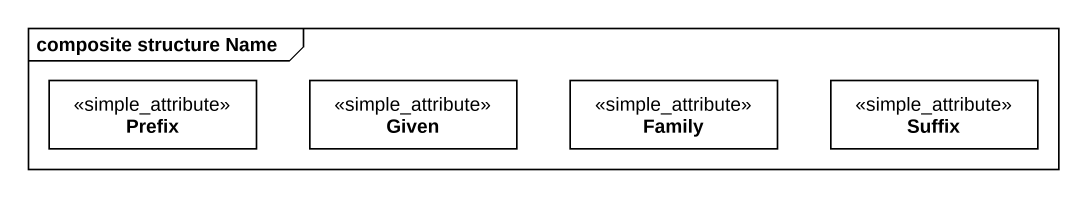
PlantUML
@startuml
mainframe composite structure Name
rectangle Prefix <<simple_attribute>>
rectangle Given <<simple_attribute>>
rectangle Family <<simple_attribute>>
rectangle Suffix <<simple_attribute>>
@enduml
